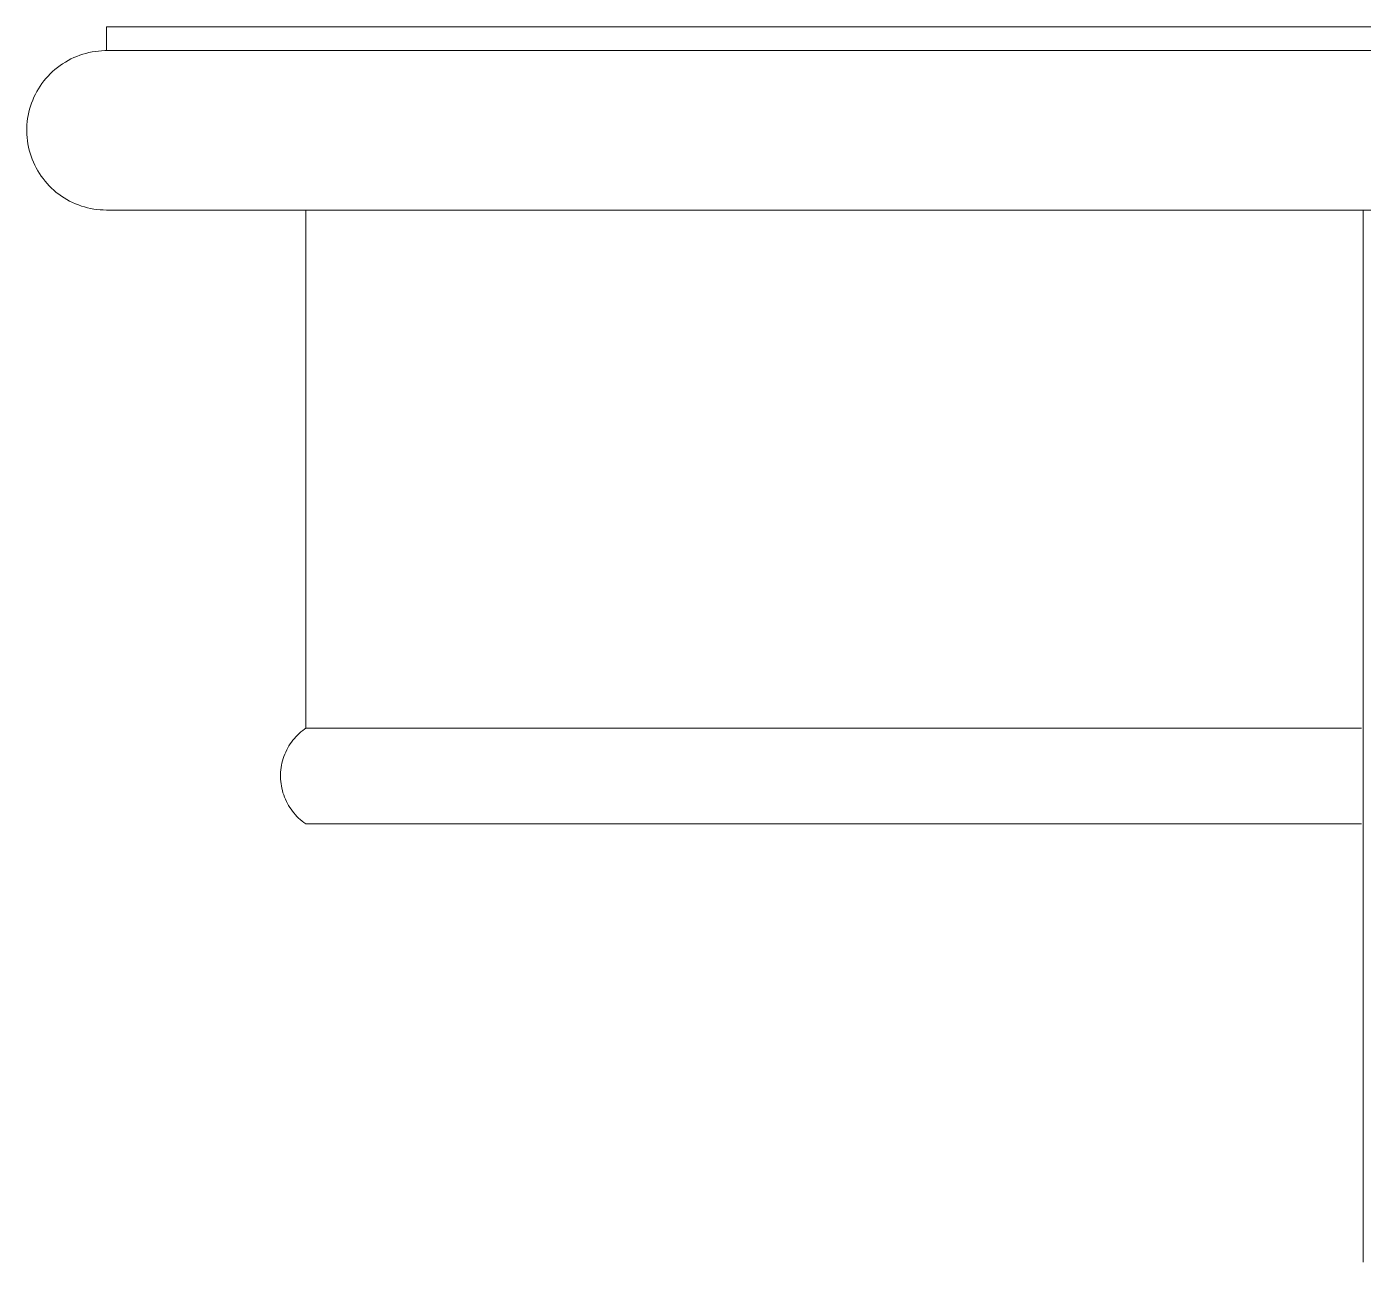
# Model space of a CAD drawing. Header units: inches. Extents: x -657 to 218, y -22 to 381.
# Drawn here: x -344.57 to -337.97, y 23.43 to 29.53 of the extents above; entities that cross this region are included whole.
import ezdxf

# ---------------------------------------------------------------- set-up
doc = ezdxf.new("R2010")
doc.units = ezdxf.units.IN
doc.header["$MEASUREMENT"] = 0
doc.layers.add('I-FURN', color=30, linetype='Continuous', lineweight=9)

# ---------------------------------------------------------------- blocks, each defined once
blk = doc.blocks.new('Blocks_Provence Extendable Dining Room Table_F01599EN - Single-366095-Section 2')
at = {"layer": 'I-FURN'}
for p, q in [((-344.1772, 29.5276), (-344.1772, 29.4094)), ((-319.9646, 29.5276), (-344.1772, 29.5276)), ((-319.9646, 29.4094), (-344.1772, 29.4094)), ((-343.1929, 28.622), (-343.1929, 26.063)), ((-337.9715, 28.622), (-337.9715, 23.4252)), ((-337.9802, 26.063), (-343.1929, 26.063)), ((-337.9802, 25.5906), (-343.1929, 25.5906))]:
    blk.add_line(p, q, dxfattribs=at)
at = {"layer": 'I-FURN', "flags": 128}
for points in [[(-344.1772, 28.622), (-344.1929, 28.6224), (-344.2086, 28.6233), (-344.2243, 28.6249), (-344.2399, 28.6271), (-344.2554, 28.6299), (-344.2707, 28.6333), (-344.286, 28.6374), (-344.301, 28.642), (-344.3158, 28.6473), (-344.3305, 28.6531), (-344.3448, 28.6595), (-344.359, 28.6665), (-344.3728, 28.6741), (-344.3863, 28.6822), (-344.3995, 28.6908), (-344.4123, 28.7), (-344.4247, 28.7096), (-344.4368, 28.7198), (-344.4484, 28.7304), (-344.4596, 28.7415), (-344.4703, 28.753), (-344.4806, 28.7649), (-344.4904, 28.7772), (-344.4997, 28.79), (-344.5084, 28.803), (-344.5167, 28.8164), (-344.5244, 28.8302), (-344.5315, 28.8442), (-344.5381, 28.8585), (-344.5441, 28.8731), (-344.5495, 28.8879), (-344.5543, 28.9029), (-344.5585, 28.918), (-344.5621, 28.9334), (-344.5651, 28.9488), (-344.5675, 28.9644), (-344.5692, 28.9801), (-344.5703, 28.9958), (-344.5708, 29.0115), (-344.5707, 29.0272), (-344.5699, 29.043), (-344.5685, 29.0587), (-344.5665, 29.0743), (-344.5638, 29.0898), (-344.5606, 29.1052), (-344.5567, 29.1205), (-344.5522, 29.1356), (-344.5471, 29.1505), (-344.5414, 29.1651), (-344.5351, 29.1796), (-344.5283, 29.1938), (-344.5209, 29.2077), (-344.513, 29.2213), (-344.5045, 29.2345), (-344.4955, 29.2474), (-344.4859, 29.26), (-344.4759, 29.2721), (-344.4654, 29.2839), (-344.4545, 29.2952), (-344.4431, 29.3061), (-344.4313, 29.3165), (-344.419, 29.3264), (-344.4064, 29.3358), (-344.3934, 29.3447), (-344.3801, 29.3531), (-344.3665, 29.361), (-344.3525, 29.3682), (-344.3383, 29.375), (-344.3238, 29.3811), (-344.309, 29.3867), (-344.2941, 29.3917), (-344.279, 29.3961), (-344.2637, 29.3998), (-344.2483, 29.403), (-344.2327, 29.4055), (-344.2171, 29.4074), (-344.2014, 29.4087), (-344.1857, 29.4094), (-344.1772, 29.4094)], [(-337.3336, 29.4094), (-337.9943, 29.4094), (-338.6261, 29.4094), (-339.2281, 29.4094), (-339.7993, 29.4094), (-340.3388, 29.4094), (-340.8456, 29.4094), (-341.319, 29.4094), (-341.7583, 29.4094), (-342.1627, 29.4094), (-342.5316, 29.4094), (-342.8644, 29.4094), (-343.1606, 29.4094), (-343.4197, 29.4094), (-343.6412, 29.4094), (-343.8249, 29.4094), (-343.9703, 29.4094), (-344.0774, 29.4094), (-344.1459, 29.4094), (-344.1757, 29.4094), (-344.1772, 29.4094)], [(-344.1772, 29.4094), (-344.1578, 29.4094), (-344.0997, 29.4094), (-344.003, 29.4094)], [(-343.1929, 28.622), (-343.4197, 28.622), (-343.6412, 28.622), (-343.8249, 28.622), (-343.9703, 28.622), (-344.0774, 28.622), (-344.1459, 28.622), (-344.1757, 28.622), (-344.1772, 28.622)], [(-344.1772, 28.622), (-344.1578, 28.622), (-344.0997, 28.622), (-344.003, 28.622), (-343.8679, 28.622), (-343.6945, 28.622), (-343.4832, 28.622), (-343.2342, 28.622), (-342.948, 28.622), (-342.625, 28.622), (-342.2658, 28.622), (-341.8709, 28.622), (-341.441, 28.622), (-340.9767, 28.622), (-340.4788, 28.622), (-339.9481, 28.622), (-339.3854, 28.622), (-338.7916, 28.622), (-338.1677, 28.622), (-337.5147, 28.622)], [(-343.1929, 25.5906), (-343.2022, 25.5972), (-343.2113, 25.6042), (-343.22, 25.6115), (-343.2285, 25.6192), (-343.2366, 25.6272), (-343.2444, 25.6355), (-343.2519, 25.6442), (-343.259, 25.6531), (-343.2658, 25.6623), (-343.2722, 25.6718), (-343.2782, 25.6816), (-343.2838, 25.6915), (-343.289, 25.7017), (-343.2938, 25.7121), (-343.2982, 25.7226), (-343.3021, 25.7333), (-343.3057, 25.7442), (-343.3087, 25.7552), (-343.3114, 25.7663), (-343.3136, 25.7776), (-343.3153, 25.7889), (-343.3166, 25.8002), (-343.3174, 25.8116), (-343.3178, 25.823), (-343.3177, 25.8345), (-343.3172, 25.8459), (-343.3162, 25.8573), (-343.3148, 25.8686), (-343.3129, 25.8799), (-343.3105, 25.8911), (-343.3077, 25.9022), (-343.3045, 25.9131), (-343.3008, 25.9239), (-343.2967, 25.9346), (-343.2922, 25.9451), (-343.2873, 25.9554), (-343.2819, 25.9655), (-343.2762, 25.9754), (-343.27, 25.985), (-343.2635, 25.9944), (-343.2566, 26.0035), (-343.2494, 26.0124), (-343.2418, 26.0209), (-343.2338, 26.0292), (-343.2256, 26.0371), (-343.217, 26.0446), (-343.2082, 26.0518), (-343.199, 26.0587), (-343.1929, 26.063)]]:
    blk.add_lwpolyline(points, dxfattribs=at)

msp = doc.modelspace()

# ---------------------------------------------------------------- block references
at = {"layer": 'I-FURN'}
msp.add_blockref('Blocks_Provence Extendable Dining Room Table_F01599EN - Single-366095-Section 2', (0, 0), dxfattribs=at)

doc.saveas('drawing.dxf')
